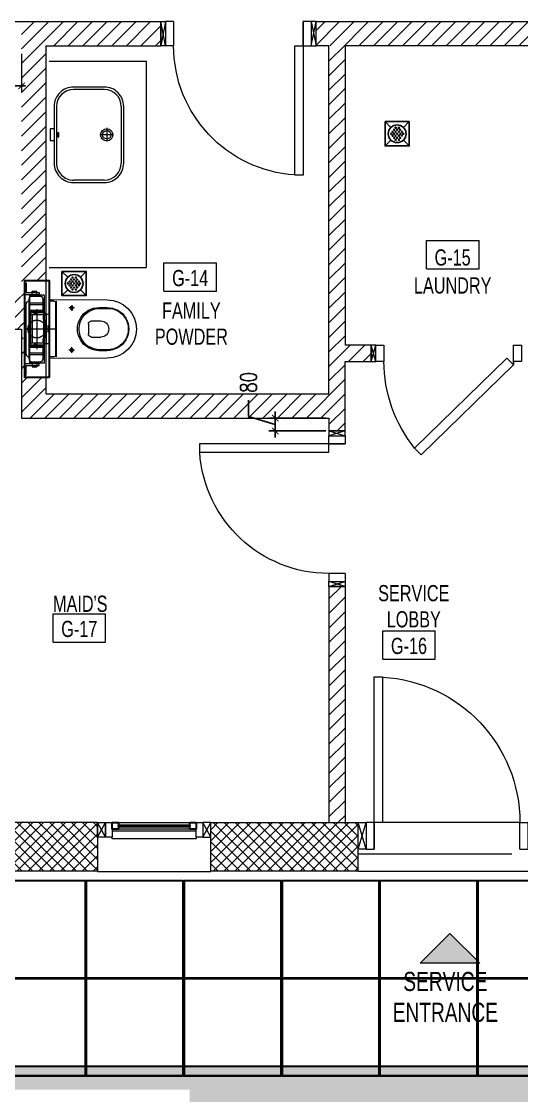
# Model space of a CAD drawing. Header units: millimetres. Extents: x -18512 to 101824, y -95768 to 52898.
# Drawn here: x 18388 to 21478, y -90383 to -83747 of the extents above; entities that cross this region are included whole.
import ezdxf

# ---------------------------------------------------------------- set-up
doc = ezdxf.new("R2010")
doc.units = ezdxf.units.MM
doc.header["$LTSCALE"] = 25
doc.header["$PDMODE"] = 3
for name, pattern in [('AM_DIN_G_W050', [13.75, 9.75, -1.5, 1, -1.5]), ('CENTER2', [28.575, 19.05, -3.175, 3.175, -3.175]), ('DASHED', [0.75, 0.5, -0.25])]:
    doc.linetypes.add(name, pattern=pattern)
doc.layers.get('0').update_dxf_attribs({"color": 254, "lineweight": 0})
doc.layers.get('Defpoints').update_dxf_attribs({"lineweight": 0})
for name, color, linetype, lineweight in [('3-block', 7, 'Continuous', 30), ('_FW_WALL_EXISTING', 150, 'Continuous', 25), ('A-ANNO-TEXT', 2, 'Continuous', 9), ('A-AREA-IDEN', 2, 'Continuous', 9), ('A-DETL', 7, 'Continuous', 5), ('A-DETL-GENF', 3, 'Continuous', 9), ('A-DOOR', 31, 'Continuous', 18), ('A-FLOR-OTLN', 6, 'Continuous', 18), ('A-GLAZ', 6, 'Continuous', 9), ('A-GLAZ-FRAM', 6, 'Continuous', 18), ('A-TILES', 43, 'Continuous', 30), ('Archi-frame', 253, 'Continuous', 9), ('Dim-in', 5, 'Continuous', 9), ('GEB-VERDECKT', 2, 'DASHED', 0), ('I-WALL', 2, 'Continuous', 9)]:
    doc.layers.add(name, color=color, linetype=linetype, lineweight=lineweight)
doc.layers.add('AR WALL HATCH', color=8, linetype='Continuous')
doc.layers.add('FLOOR DRAIN', color=90, linetype='Continuous')
doc.styles.add('Arial Narrow_3', font='fi_9001f.ttf', dxfattribs={"width": 0.75, "height": 117.993921})
doc.styles.add('Arial Narrow_4', font='fi_9001f.ttf', dxfattribs={"width": 0.75, "height": 147.492401})
doc.styles.add('ROMANS', font='ROMANS.shx', dxfattribs={"width": 0.75})
doc.dimstyles.new('1-50 INTERNAL', dxfattribs={"dimtxt": 100, "dimasz": 40, "dimexe": 40, "dimexo": 20, "dimgap": 50, "dimtad": 0, "dimdec": 0, "dimzin": 0, "dimdsep": 46, "dimtxsty": 'ROMANS', "dimblk": 'ARCHTICK', "dimcen": 0, "dimdle": 25, "dimclrd": 8, "dimclre": 8, "dimclrt": 3, "dimadec": 0, "dimazin": 0, "dimtfac": 1, "dimtdec": 0, "dimtmove": 1, "dimatfit": 3, "dimfxl": 1, "dimtolj": 1, "dimtzin": 0, "dimarcsym": 0})
pattern_1 = [(45, (15109.02, -8529), (-44.90128, 44.90128), [])]

# ---------------------------------------------------------------- blocks, each defined once
blk = doc.blocks.new('landscap')
at = {"layer": 'A-TILES', "ltscale": 25}
h = blk.add_hatch(dxfattribs=at)
h.set_pattern_fill('HTREECRS', color=9, scale=1500, angle=-90, style=0, pattern_type=2)
h.set_pattern_definition([(23.19859, (42038.36, 131100.86), (2999.99999, 1500.00002), [114.237, -11309.423]), (66.80141, (41993.36, 130995.86), (3000.00007, 7499.99998), [114.237, -11309.423]), (338.19859, (41918.36, 131025.86), (4500, -1499.99996), [80.7775, -7996.97]), (38.65981, (41843.36, 130965.86), (1500.00001, 1500), [96.047, -9508.6395]), (300.96376, (41798.36, 131040.86), (3000.00004, -4499.99997), [87.464, -8658.964]), (360, (41693.4, 131040.9), (9e-14, 1500), [105, -1395]), (261.8699, (41708.36, 131145.86), (2e-05, -1500), [106.066, -10500.536]), (320.19443, (41618.36, 131220.86), (7500.00001, -5999.99999), [117.154, -11598.221]), (218.65981, (41693.36, 131280.86), (-1500.00001, -1500), [96.047, -9508.6395]), (300.96376, (41648.36, 131355.86), (3000.00004, -4499.99997), [87.464, -8658.964]), (189.46232, (41738.36, 131370.86), (-7500, -1499.99998), [91.241, -9032.902]), (270, (41738.4, 131460.9), (1500, -1e-15), [90, -1410]), (153.43495, (41828.36, 131415.86), (-1500, -1e-05), [100.623, -3253.479]), (251.56505, (41858.36, 131505.86), (1e-07, -1500), [94.868, -4648.548]), (128.65981, (41918.36, 131430.86), (-1500, 1500.00001), [96.047, -9508.6395]), (225, (41978.4, 131490.9), (-4e-13, -1500), [84.853, -2036.468]), (108.43495, (42008.36, 131400.86), (-1500, 3000), [94.868, -4648.548]), (170.53768, (42098.36, 131385.86), (-1500, -1e-05), [91.241, -9032.902]), (77.47119, (42068.36, 131250.86), (1500.00004, 7500), [138.293, -13691.0235]), (125.53768, (42143.36, 131145.86), (-4500.00003, 5999.99999), [129.035, -12774.453]), (23.19859, (42773.36, 130440.86), (2999.99999, 1500.00002), [114.237, -11309.423]), (66.80141, (42728.36, 130335.86), (3000.00007, 7499.99998), [114.237, -11309.423]), (338.19859, (42653.36, 130365.86), (4500, -1499.99996), [80.7775, -7996.97]), (38.65981, (42578.36, 130305.86), (1500.00001, 1500), [96.047, -9508.6395]), (300.96376, (42533.36, 130380.86), (3000.00004, -4499.99997), [87.464, -8658.964]), (360, (42428.4, 130380.9), (9e-14, 1500), [105, -1395]), (261.8699, (42443.36, 130485.86), (2e-05, -1500), [106.066, -10500.536]), (320.19443, (42353.36, 130560.86), (7500.00001, -5999.99999), [117.154, -11598.221]), (218.65981, (42428.36, 130620.86), (-1500.00001, -1500), [96.047, -9508.6395]), (300.96376, (42383.36, 130695.86), (3000.00004, -4499.99997), [87.464, -8658.964]), (189.46232, (42473.36, 130710.86), (-7500, -1499.99998), [91.241, -9032.902]), (270, (42473.4, 130800.9), (1500, -1e-15), [90, -1410]), (153.43495, (42563.36, 130755.86), (-1500, -1e-05), [100.623, -3253.479]), (251.56505, (42593.36, 130845.86), (1e-07, -1500), [94.868, -4648.548]), (128.65981, (42653.36, 130770.86), (-1500, 1500.00001), [96.047, -9508.6395]), (225, (42713.4, 130830.9), (-4e-13, -1500), [84.853, -2036.468]), (108.43495, (42743.36, 130740.86), (-1500, 3000), [94.868, -4648.548]), (170.53768, (42833.36, 130725.86), (-1500, -1e-05), [91.241, -9032.902]), (77.47119, (42803.36, 130590.86), (1500.00004, 7500), [138.293, -13691.0235]), (125.53768, (42878.36, 130485.86), (-4500.00003, 5999.99999), [129.035, -12774.453]), (23.19859, (42668.36, 131228.36), (2999.99999, 1500.00002), [57.118, -11366.541]), (66.80141, (42645.86, 131175.86), (3000.00007, 7499.99998), [57.118, -11366.541]), (338.19859, (42608.36, 131190.86), (4500, -1499.99996), [40.389, -8037.3585]), (38.65981, (42570.86, 131160.86), (1500.00001, 1500), [48.023, -9556.663]), (300.96376, (42548.36, 131198.36), (3000.00004, -4499.99997), [43.732, -8702.696]), (360, (42495.9, 131198.4), (9e-14, 1500), [52.5, -1447.5]), (261.8699, (42503.36, 131250.86), (2e-05, -1500), [53.033, -10553.569]), (320.19443, (42458.36, 131288.36), (7500.00001, -5999.99999), [58.577, -11656.798]), (218.65981, (42495.86, 131318.36), (-1500.00001, -1500), [48.023, -9556.663]), (300.96376, (42473.36, 131355.86), (3000.00004, -4499.99997), [43.732, -8702.696]), (189.46232, (42518.36, 131363.36), (-7500, -1499.99998), [45.621, -9078.523]), (270, (42518.4, 131408.4), (1500, -1e-15), [45, -1455]), (153.43495, (42563.36, 131385.86), (-1500, -1e-05), [50.312, -3303.79]), (251.56505, (42578.36, 131430.86), (1e-07, -1500), [47.434, -4695.982]), (128.65981, (42608.36, 131393.36), (-1500, 1500.00001), [48.023, -9556.663]), (225, (42638.4, 131423.4), (-4e-13, -1500), [42.426, -2078.894]), (108.43495, (42653.36, 131378.36), (-1500, 3000), [47.434, -4695.982]), (170.53768, (42698.36, 131370.86), (-1500, -1e-05), [45.621, -9078.523]), (77.47119, (42683.36, 131303.36), (1500.00004, 7500), [69.147, -13760.17]), (125.53768, (42720.86, 131250.86), (-4500.00003, 5999.99999), [64.517, -12838.9705]), (23.19859, (42278.36, 130508.36), (2999.99999, 1500.00002), [57.118, -11366.541]), (66.80141, (42255.86, 130455.86), (3000.00007, 7499.99998), [57.118, -11366.541]), (338.19859, (42218.36, 130470.86), (4500, -1499.99996), [40.389, -8037.3585]), (38.65981, (42180.86, 130440.86), (1500.00001, 1500), [48.023, -9556.663]), (300.96376, (42158.36, 130478.36), (3000.00004, -4499.99997), [43.732, -8702.696]), (360, (42105.9, 130478.4), (9e-14, 1500), [52.5, -1447.5]), (261.8699, (42113.36, 130530.86), (2e-05, -1500), [53.033, -10553.569]), (320.19443, (42068.36, 130568.36), (7500.00001, -5999.99999), [58.577, -11656.798]), (218.65981, (42105.86, 130598.36), (-1500.00001, -1500), [48.023, -9556.663]), (300.96376, (42083.36, 130635.86), (3000.00004, -4499.99997), [43.732, -8702.696]), (189.46232, (42128.36, 130643.36), (-7500, -1499.99998), [45.621, -9078.523]), (270, (42128.4, 130688.4), (1500, -1e-15), [45, -1455]), (153.43495, (42173.36, 130665.86), (-1500, -1e-05), [50.312, -3303.79]), (251.56505, (42188.36, 130710.86), (1e-07, -1500), [47.434, -4695.982]), (128.65981, (42218.36, 130673.36), (-1500, 1500.00001), [48.023, -9556.663]), (225, (42248.4, 130703.4), (-4e-13, -1500), [42.426, -2078.894]), (108.43495, (42263.36, 130658.36), (-1500, 3000), [47.434, -4695.982]), (170.53768, (42308.36, 130650.86), (-1500, -1e-05), [45.621, -9078.523]), (77.47119, (42293.36, 130583.36), (1500.00004, 7500), [69.147, -13760.17]), (125.53768, (42330.86, 130530.86), (-4500.00003, 5999.99999), [64.517, -12838.9705]), (270, (42203.4, 130575.9), (1500, -1e-15), [0, -1500]), (360, (42195.9, 130568.4), (9e-14, 1500), [15, -1485]), (270, (42195.9, 130583.4), (1500, -1e-15), [15, -1485]), (180, (42210.9, 130583.4), (-3e-13, -1500), [15, -1485]), (90, (42210.9, 130568.4), (-1500, 2e-13), [15, -1485]), (279.46232, (42195.86, 130658.36), (1499.99998, -7500), [45.621, -9078.523]), (213.69007, (42270.86, 130613.36), (-1500, -1500), [54.083, -5354.244]), (254.0546, (42233.36, 130665.86), (-1500.00002, -6000), [54.601, -10865.564]), (303.69007, (42150.86, 130650.86), (1500, -1500), [54.083, -5354.244]), (329.03624, (42120.86, 130613.36), (3000, -1500.00002), [43.732, -8702.696]), (360, (42105.9, 130568.4), (9e-14, 1500), [52.5, -1447.5]), (49.398705, (42135.86, 130508.36), (7500.00005, 8999.99995), [69.147, -13760.17]), (81.8699, (42195.86, 130493.36), (-2e-05, 1500), [53.033, -10553.569]), (300.96376, (42218.36, 130545.86), (3000.00004, -4499.99997), [43.732, -8702.696]), (341.56505, (42225.86, 130568.36), (1500, 1e-07), [71.151, -4672.265]), (341.56505, (42615.86, 131288.36), (1500, 1e-07), [71.151, -4672.265]), (300.96376, (42608.36, 131265.86), (3000.00004, -4499.99997), [43.732, -8702.696]), (81.8699, (42585.86, 131213.36), (-2e-05, 1500), [53.033, -10553.569]), (49.398705, (42525.86, 131228.36), (7500.00005, 8999.99995), [69.147, -13760.17]), (360, (42495.9, 131288.4), (9e-14, 1500), [52.5, -1447.5]), (329.03624, (42510.86, 131333.36), (3000, -1500.00002), [43.732, -8702.696]), (303.69007, (42540.86, 131370.86), (1500, -1500), [54.083, -5354.244]), (254.0546, (42623.36, 131385.86), (-1500.00002, -6000), [54.601, -10865.564]), (213.69007, (42660.86, 131333.36), (-1500, -1500), [54.083, -5354.244]), (279.46232, (42585.86, 131378.36), (1499.99998, -7500), [45.621, -9078.523]), (90, (42600.9, 131288.4), (-1500, 2e-13), [15, -1485]), (180, (42600.9, 131303.4), (-3e-13, -1500), [15, -1485]), (270, (42585.9, 131303.4), (1500, -1e-15), [15, -1485]), (360, (42585.9, 131288.4), (9e-14, 1500), [15, -1485]), (270, (42593.4, 131295.9), (1500, -1e-15), [0, -1500]), (341.56505, (42668.36, 130560.86), (1500, 1e-07), [142.3025, -4601.114]), (300.96376, (42653.36, 130515.86), (3000.00004, -4499.99997), [87.464, -8658.964]), (81.8699, (42608.36, 130410.86), (-2e-05, 1500), [106.066, -10500.536]), (49.398705, (42488.36, 130440.86), (7500.00005, 8999.99995), [138.293, -13691.0235]), (360, (42428.4, 130560.9), (9e-14, 1500), [105, -1395]), (329.03624, (42458.36, 130650.86), (3000, -1500.00002), [87.464, -8658.964]), (303.69007, (42518.36, 130725.86), (1500, -1500), [108.167, -5300.16]), (254.0546, (42683.36, 130755.86), (-1500.00002, -6000), [109.202, -10810.963]), (213.69007, (42758.36, 130650.86), (-1500, -1500), [108.167, -5300.16]), (279.46232, (42608.36, 130740.86), (1499.99998, -7500), [91.241, -9032.902]), (90, (42638.4, 130560.9), (-1500, 2e-13), [30, -1470]), (180, (42638.4, 130590.9), (-3e-13, -1500), [30, -1470]), (270, (42608.4, 130590.9), (1500, -1e-15), [30, -1470]), (360, (42608.4, 130560.9), (9e-14, 1500), [30, -1470]), (270, (42623.4, 130575.9), (1500, -1e-15), [0, -1500]), (270, (41888.4, 131235.9), (1500, -1e-15), [0, -1500]), (360, (41873.4, 131220.9), (9e-14, 1500), [30, -1470]), (270, (41873.4, 131250.9), (1500, -1e-15), [30, -1470]), (180, (41903.4, 131250.9), (-3e-13, -1500), [30, -1470]), (90, (41903.4, 131220.9), (-1500, 2e-13), [30, -1470]), (279.46232, (41873.36, 131400.86), (1499.99998, -7500), [91.241, -9032.902]), (213.69007, (42023.36, 131310.86), (-1500, -1500), [108.167, -5300.16]), (254.0546, (41948.36, 131415.86), (-1500.00002, -6000), [109.202, -10810.963]), (303.69007, (41783.36, 131385.86), (1500, -1500), [108.167, -5300.16]), (329.03624, (41723.36, 131310.86), (3000, -1500.00002), [87.464, -8658.964]), (360, (41693.4, 131220.9), (9e-14, 1500), [105, -1395]), (49.398705, (41753.36, 131100.86), (7500.00005, 8999.99995), [138.293, -13691.0235]), (81.8699, (41873.36, 131070.86), (-2e-05, 1500), [106.066, -10500.536]), (300.96376, (41918.36, 131175.86), (3000.00004, -4499.99997), [87.464, -8658.964]), (341.56505, (41933.36, 131220.86), (1500, 1e-07), [142.3025, -4601.114])])
h.paths.add_polyline_path([(-18493.3, -92521.2), (-19493.3, -92521.2), (-19493.3, -91521.2), (-18493.3, -91521.2)], flags=16)
h.paths.add_polyline_path([(-18493.3, -79141.2), (-19493.3, -79141.2), (-19493.3, -77841.2), (-18493.3, -77841.2)], flags=16)
edge = h.paths.add_edge_path(flags=16)
edge.add_arc((-17620.5, -76851.7), 1151.8, 175.99217, 184.00783)
edge.add_line((-18769.5, -76932.2), (-18769.5, -76771.2))
h.paths.add_polyline_path([(-19578.7, -75821.2), (-19578.7, -93461.2), (-17399.1, -93461.2), (-17399, -71265.9), (-18368.8, -71265.9), (-18368.6, -75821.2)])
edge = h.paths.add_edge_path(flags=16)
edge.add_arc((-20036.7, -76851.7), 1269.8, -3.63491, 3.63491)
edge.add_line((-18769.5, -76771.2), (-18769.5, -76932.2))
blk.add_hatch(color=9, dxfattribs=at).paths.add_polyline_path([(-19638.7, -93521.2), (-17399.1, -93521.2), (-17399.1, -93461.2), (-19578.7, -93461.2), (-19578.7, -75821.2), (-18368.7, -75821.2), (-18368.7, -75761.2), (-19638.7, -75761.2)])
at = {"layer": 'A-TILES', "color": 9, "ltscale": 25}
for points in [[(-19638.7, -93521.2), (-17399.1, -93521.2), (-17399.1, -93461.2), (-19578.7, -93461.2), (-19578.7, -75821.2), (-18368.7, -75821.2), (-18368.7, -75761.2), (-19638.7, -75761.2)], [(-20183.7, -77896.2), (-20183.7, -78496.2), (-20783.7, -78496.2), (-20783.7, -77896.2)], [(-19578.7, -77896.2), (-19578.7, -78496.2), (-20178.7, -78496.2), (-20178.7, -77896.2)], [(-20183.7, -78501.2), (-20183.7, -79101.2), (-20783.7, -79101.2), (-20783.7, -78501.2)], [(-19578.7, -78501.2), (-19578.7, -79101.2), (-20178.7, -79101.2), (-20178.7, -78501.2)], [(-20183.7, -79106.2), (-20183.7, -79706.2), (-20783.7, -79706.2), (-20783.7, -79106.2)], [(-19578.7, -79106.2), (-19578.7, -79706.2), (-20178.7, -79706.2), (-20178.7, -79106.2)], [(-20183.7, -79711.2), (-20183.7, -80311.2), (-20783.7, -80311.2), (-20783.7, -79711.2)], [(-19578.7, -79711.2), (-19578.7, -80311.2), (-20178.7, -80311.2), (-20178.7, -79711.2)], [(-20183.7, -80316.2), (-20183.7, -80916.2), (-20783.7, -80916.2), (-20783.7, -80316.2)], [(-19578.7, -80316.2), (-19578.7, -80916.2), (-20178.7, -80916.2), (-20178.7, -80316.2)], [(-20183.7, -80921.2), (-20183.7, -81521.2), (-20783.7, -81521.2), (-20783.7, -80921.2)], [(-19578.7, -80921.2), (-19578.7, -81521.2), (-20178.7, -81521.2), (-20178.7, -80921.2)]]:
    blk.add_lwpolyline(points, close=True, dxfattribs=at)
blk = doc.blocks.new('_ArchTick')
at = {"color": 0, "linetype": 'ByBlock', "const_width": 0.15}
blk.add_lwpolyline([(-0.5, -0.5), (0.5, 0.5)], dxfattribs=at)
blk = doc.blocks.new('*D347')
at = {"layer": 'Defpoints', "color": 0, "ltscale": 25, "transparency": 16777216}
for p in [(15988.1, -83897.4), (18388.1, -83927), (15988.1, -84145.4)]:
    blk.add_point(p, dxfattribs=at)
at = {"layer": 'Dim-in', "color": 8, "ltscale": 25, "transparency": 16777216}
for p, q in [((15988.1, -83917.4), (15988.1, -84185.4)), ((18388.1, -83947), (18388.1, -84185.4))]:
    blk.add_line(p, q, dxfattribs=at)
at = {"layer": 'Dim-in', "color": 8, "lineweight": -2, "ltscale": 25, "transparency": 16777216}
for p, q in [((15963.1, -84145.4), (17006, -84145.4)), ((18413.1, -84145.4), (17370.2, -84145.4))]:
    blk.add_line(p, q, dxfattribs=at)
at = {"layer": 'Dim-in', "color": 8, "lineweight": -2, "ltscale": 25, "transparency": 16777216, "xscale": 40, "yscale": 40, "zscale": 40, "rotation": 180}
blk.add_blockref('_ArchTick', (15988.1, -84145.4), dxfattribs=at)
at = {"layer": 'Dim-in', "color": 8, "lineweight": -2, "ltscale": 25, "transparency": 16777216, "xscale": 40, "yscale": 40, "zscale": 40}
blk.add_blockref('_ArchTick', (18388.1, -84145.4), dxfattribs=at)
at = {"layer": 'Dim-in', "color": 3, "ltscale": 25, "transparency": 16777216, "insert": (17188.1, -84145.4), "char_height": 100, "attachment_point": 5, "style": 'ROMANS'}
blk.add_mtext('\\A1;2400', dxfattribs=at)
blk = doc.blocks.new('E  Naga_Single-Panel2 - NAGA- Service Entrance _WD02_-8655304-GROUND FLOOR PLAN')
at = {"layer": 'A-DOOR', "lineweight": 18}
for p, q in [((450, 1065.2), (399, 1065.2)), ((399, 1065.2), (399, 165)), ((450, 165), (450, 1065.2)), ((-500, 165), (-500, 0)), ((-450, 165), (-500, 165)), ((-450, 0), (-450, 165)), ((399, 165), (450, 165)), ((450, 0), (450, 165)), ((450, 165), (500, 165)), ((450, 165), (450, 0)), ((-450, 0), (-500, 0)), ((500, 0), (450, 0))]:
    blk.add_line(p, q, dxfattribs=at)
at = {"layer": 'A-DOOR'}
blk.add_arc((450, 165), 900, 93.2485, 180, dxfattribs=at)
blk = doc.blocks.new('E  Naga-Maid_s Door - NAGA- Maid_s Door _WD07_-8929595-GROUND FLOOR PLAN')
at = {"layer": 'A-DOOR', "lineweight": 18}
for p, q in [((-400, 50), (-450, 50)), ((-400, 50), (-400, -50)), ((450, 50), (400, 50)), ((400, 50), (400, -50)), ((400, -50), (400, 50)), ((-400, -50), (-450, -50)), ((349, -850), (349, -50)), ((349, -50), (400, -50)), ((400, -50), (400, -850)), ((400, -50), (450, -50)), ((400, -850), (349, -850))]:
    blk.add_line(p, q, dxfattribs=at)
at = {"layer": 'A-DOOR'}
blk.add_arc((400, -50), 800, 180, 266.34492, dxfattribs=at)
blk = doc.blocks.new('Aluminum_Exterior_Window_-_1_wide_x_2_high_3888 - NAGA- GW01-9144454-GROUND FLOOR PLAN')
at = {"layer": 'A-GLAZ', "lineweight": 30}
for p, q in [((-1291.6, 72.8), (-1331.6, 72.8)), ((-1331.6, 72.8), (-1331.6, 32.8)), ((-1291.6, 32.8), (-1291.6, 72.8)), ((-851.6, 72.8), (-851.6, 32.8)), ((-811.6, 72.8), (-851.6, 72.8)), ((-811.6, 32.8), (-811.6, 72.8)), ((-1331.6, 32.8), (-1291.6, 32.8)), ((-851.6, 57), (-1291.6, 57)), ((-1291.6, 57), (-1291.6, 47)), ((-1291.6, 47), (-851.6, 47)), ((-851.6, 47), (-851.6, 57)), ((-851.6, 32.8), (-811.6, 32.8))]:
    blk.add_line(p, q, dxfattribs=at)
at = {"layer": 'A-GLAZ'}
for p, q in [((-851.6, 72.8), (-1291.6, 72.8)), ((-811.6, 22), (-1331.6, 22)), ((-1291.6, 32.8), (-851.6, 32.8)), ((-1331.6, -18), (-1331.6, -27.2)), ((-1331.6, -27.2), (-811.6, -27.2)), ((-811.6, -27.2), (-811.6, -18))]:
    blk.add_line(p, q, dxfattribs=at)
at = {"layer": 'A-GLAZ-FRAM'}
for p, q in [((-1331.6, 72.8), (-1371.6, 72.8)), ((-1371.6, 72.8), (-1371.6, -18)), ((-1331.6, -18), (-1331.6, 72.8)), ((-771.6, 72.8), (-811.6, 72.8)), ((-811.6, 72.8), (-811.6, -18)), ((-771.6, -18), (-771.6, 72.8)), ((-1371.6, -18), (-1331.6, -18)), ((-811.6, -18), (-771.6, -18))]:
    blk.add_line(p, q, dxfattribs=at)
blk = doc.blocks.new('E  Naga_Single-Panel3 - NAGA-Formal Powder Room Door _WD04_-8920716-GROUND FLOOR PLAN')
at = {"layer": 'A-DOOR', "lineweight": 18}
for p, q in [((400, 875), (349, 875)), ((349, 875), (349, 75)), ((400, 75), (400, 875)), ((-400, 75), (-450, 75)), ((-400, -75), (-400, 75)), ((349, 75), (400, 75)), ((400, -75), (400, 75)), ((400, 75), (450, 75)), ((400, 75), (400, -75)), ((-400, -75), (-450, -75)), ((450, -75), (400, -75))]:
    blk.add_line(p, q, dxfattribs=at)
at = {"layer": 'A-DOOR'}
blk.add_arc((400, 75), 800, 93.65508, 180, dxfattribs=at)
blk = doc.blocks.new('E  Naga_Single-Panel-Fixed Part - NAGA- Laundry _WD11_-9061679-GROUND FLOOR PLAN')
at = {"layer": 'A-DOOR', "lineweight": 18}
for p, q in [((-170.5, 626.8), (-210.6, 585.6)), ((400, 71.9), (-170.5, 626.8)), ((-210.6, 585.6), (359.9, 30.7)), ((359.9, 30.7), (400, 71.9)), ((400, 50), (400, 71.9)), ((400, 71.9), (400, 50))]:
    blk.add_line(p, q, dxfattribs=at)
at = {"layer": 'A-DOOR'}
for p, q in [((-400, 50), (-450, 50)), ((-450, 50), (-450, -50)), ((-400, -50), (-400, 50)), ((450, 50), (400, 50)), ((400, 50), (400, -50)), ((450, -50), (450, 50)), ((-450, -50), (-400, -50)), ((400, -50), (450, -50))]:
    blk.add_line(p, q, dxfattribs=at)
blk.add_arc((451.9, 50), 851.9, 141.04906, 180, dxfattribs=at)
blk = doc.blocks.new('M_NAGA Room Tag - Room Tag-1756429-GROUND FLOOR PLAN')
at = {"layer": 'A-AREA-IDEN'}
for p, q in [((-3.25, 1.75), (-3.25, -1.75)), ((-3.25, 1.75), (3.25, 1.75)), ((3.25, 1.75), (3.25, -1.75)), ((-3.25, -1.75), (3.25, -1.75))]:
    blk.add_line(p, q, dxfattribs=at)
blk = doc.blocks.new('*D345')
at = {"layer": 'Defpoints', "color": 0, "ltscale": 25, "transparency": 16777216}
for p in [(19956.2, -86197.4), (20288.1, -86197.4), (20288.1, -86277.4)]:
    blk.add_point(p, dxfattribs=at)
at = {"layer": 'Dim-in', "color": 8, "lineweight": -2, "ltscale": 25, "transparency": 16777216}
for p, q in [((19791.2, -86187.9), (19791.2, -86087.9)), ((19956.2, -86237.4), (19791.2, -86187.9)), ((19956.2, -86197.4), (19956.2, -86157.4)), ((19956.2, -86277.4), (19956.2, -86197.4)), ((19956.2, -86277.4), (19956.2, -86197.4)), ((19956.2, -86277.4), (19956.2, -86317.4))]:
    blk.add_line(p, q, dxfattribs=at)
at = {"layer": 'Dim-in', "color": 8, "linetype": 'Continuous', "lineweight": -2, "ltscale": 25, "transparency": 16777216}
for p, q in [((20268.1, -86197.4), (19916.2, -86197.4)), ((20268.1, -86277.4), (19916.2, -86277.4))]:
    blk.add_line(p, q, dxfattribs=at)
at = {"layer": 'Dim-in', "color": 8, "lineweight": -2, "ltscale": 25, "transparency": 16777216, "xscale": 40, "yscale": 40, "zscale": 40}
for p, rotation in [((19956.2, -86197.4), 270), ((19956.2, -86277.4), 90)]:
    blk.add_blockref('_ArchTick', p, dxfattribs=dict(at, rotation=rotation))
at = {"layer": 'Dim-in', "color": 3, "ltscale": 25, "transparency": 16777216, "insert": (19791.2, -85977.1), "char_height": 100, "attachment_point": 5, "rotation": 90, "style": 'ROMANS'}
blk.add_mtext('\\A1;80', dxfattribs=at)
blk = doc.blocks.new('floor drain')
at = {"layer": 'FLOOR DRAIN', "linetype": 'Continuous'}
for p, q in [((-75, 75), (-38.9, 38.9)), ((75, 75), (38.9, 38.9)), ((-38.9, -38.9), (-75, -75)), ((38.9, -38.9), (75, -75))]:
    blk.add_line(p, q, dxfattribs=at)
blk.add_lwpolyline([(-75, -75), (75, -75), (75, 75), (-75, 75)], close=True, dxfattribs=at)
blk.add_circle((0, 0), 55, dxfattribs=at)
at = {"layer": 'FLOOR DRAIN', "color": 9, "linetype": 'Continuous'}
for centre in [(-37.6, 0), (-28.1, 11.9), (-19.5, 0), (-18.6, 24.8), (-9.4, 37.5), (0, 25.1), (0, 0), (10.6, 12.1), (11, 37.5), (18.3, 24.5), (38.2, 0), (-28.1, -11.9), (-18.6, -24.8), (-9.8, -12.2), (-9.4, -37.5), (0, -25.1), (11, -37.5), (18.3, -24.5), (29.1, -11.6)]:
    blk.add_circle(centre, 3.17, dxfattribs=at)
for centre, start, end in [((-9.8, 12.2), 0, 180), ((-9.8, 12.2), 180, 0), ((19.9, 0), 0, 180), ((19.9, 0), 180, 0), ((29.1, 11.6), 0, 180), ((29.1, 11.6), 180, 0), ((10.6, -12.1), 0, 180), ((10.6, -12.1), 180, 0)]:
    blk.add_arc(centre, 3.17, start, end, dxfattribs=at)
blk = doc.blocks.new('concealed cistern')
at = {"layer": '3-block'}
blk.add_lwpolyline([(0.3, 0.15), (0.3, 0), (-0.3, 0), (-0.3, 0.15)], close=True, dxfattribs=at)
at = {"layer": 'GEB-VERDECKT', "color": 25}
for p, q in [((-0.0925, 0.15), (-0.0925, 0.1559)), ((-0.092, 0.1559), (-0.0925, 0.1559)), ((-0.0886, 0.15), (-0.092, 0.1559)), ((-0.0905, 0.15), (-0.0905, 0.1225)), ((0.0905, 0.1353), (-0.0905, 0.1353)), ((0.0891, 0.15), (-0.0886, 0.15)), ((-0.0197, 0.148), (-0.0197, 0.142)), ((0.0203, 0.148), (-0.0197, 0.148)), ((0.0203, 0.145), (-0.0197, 0.145)), ((-0.0037, 0.145), (-0.0037, 0.142)), ((0, 0.194), (0, 0)), ((0.0043, 0.145), (0.0043, 0.142)), ((0.0203, 0.148), (0.0203, 0.142)), ((0.092, 0.155), (0.0891, 0.15)), ((0.0905, 0.1225), (0.0905, 0.15)), ((0.093, 0.155), (0.092, 0.155)), ((0.093, 0.15), (0.093, 0.155)), ((-0.214, 0.074), (-0.233, 0.074)), ((-0.233, 0.046), (-0.233, 0.074)), ((-0.225, 0.09), (-0.21, 0.09)), ((-0.225, 0.044), (-0.225, 0.09)), ((-0.214, 0), (-0.214, 0.09)), ((-0.21, 0.12), (-0.21, 0.03)), ((-0.21, 0.12), (0.21, 0.12)), ((-0.202, 0.0416), (-0.202, 0.0966)), ((-0.187, 0.1116), (-0.1065, 0.1116)), ((-0.16, 0.1116), (-0.16, 0.0267)), ((-0.15, 0.1116), (-0.15, 0.0267)), ((-0.1223, 0.0746), (0.1255, 0.0746)), ((-0.115, 0.1116), (-0.115, 0.0267)), ((0.1065, 0.1175), (-0.1065, 0.1175)), ((-0.1065, 0.1175), (-0.1065, 0.041)), ((-0.1045, 0.1195), (-0.103, 0.1195)), ((-0.103, 0.1205), (-0.103, 0.1195)), ((-0.101, 0.1225), (-0.084, 0.1225)), ((-0.1, 0.1175), (-0.1, 0.0267)), ((0.0905, 0.1225), (-0.0905, 0.1225)), ((-0.087, 0.1175), (-0.087, 0.03)), ((-0.082, 0.1205), (-0.082, 0.116)), ((-0.08, 0.114), (-0.06, 0.114)), ((-0.0775, 0.1225), (-0.0775, 0.116)), ((-0.0625, 0.1225), (-0.0625, 0.116)), ((-0.058, 0.1205), (-0.058, 0.116)), ((-0.056, 0.1225), (0.056, 0.1225)), ((0.058, 0.1205), (0.058, 0.116)), ((0.08, 0.114), (0.06, 0.114)), ((0.0625, 0.1225), (0.0625, 0.116)), ((0.0775, 0.1225), (0.0775, 0.116)), ((0.082, 0.1205), (0.082, 0.116)), ((0.101, 0.1225), (0.084, 0.1225)), ((0.087, 0.1175), (0.087, 0.03)), ((0.1, 0.1175), (0.1, 0.03)), ((0.103, 0.1205), (0.103, 0.1195)), ((0.1045, 0.1195), (0.103, 0.1195)), ((0.1065, 0.1175), (0.1065, 0.0267)), ((0.1065, 0.1116), (0.187, 0.1116)), ((0.115, 0.1116), (0.115, 0.0267)), ((0.15, 0.1116), (0.15, 0.0267)), ((0.16, 0.1116), (0.16, 0.0267)), ((0.202, 0.0416), (0.202, 0.0966)), ((0.21, 0.12), (0.21, 0.03)), ((0.225, 0.09), (0.21, 0.09)), ((0.214, 0), (0.214, 0.09)), ((0.214, 0.074), (0.233, 0.074)), ((0.225, 0.044), (0.225, 0.09)), ((0.233, 0.046), (0.233, 0.074)), ((-0.286, 0), (-0.286, 0.009)), ((-0.286, 0.009), (-0.225, 0.009)), ((-0.214, 0.046), (-0.233, 0.046)), ((-0.225, 0.009), (-0.225, 0.046)), ((-0.214, 0.04), (-0.21, 0.04)), ((-0.21, 0.03), (-0.1964, 0.03)), ((-0.1964, 0.03), (0.1964, 0.03)), ((0.187, 0.0267), (-0.187, 0.0267)), ((-0.17, 0.0267), (-0.17, 0.023)), ((0.155, 0.008), (-0.155, 0.008)), ((-0.1015, 0.036), (0.1015, 0.036)), ((-0.1, 0.036), (-0.1, 0.0267)), ((0.087, 0.0475), (-0.087, 0.0475)), ((0.1, 0.036), (0.1, 0.0267)), ((0.17, 0.0267), (0.17, 0.023)), ((0.1964, 0.03), (0.21, 0.03)), ((0.214, 0.04), (0.21, 0.04)), ((0.214, 0.046), (0.233, 0.046)), ((0.225, 0.009), (0.225, 0.046)), ((0.286, 0.009), (0.225, 0.009)), ((0.286, 0), (0.286, 0.009)), ((-0.286, 0), (-0.214, 0)), ((0.286, 0), (0.214, 0))]:
    blk.add_line(p, q, dxfattribs=at)
for centre, radius in [((0, 0.0746), 0.055), ((-0.0945, 0.063), 0.0025), ((0.0945, 0.063), 0.0025)]:
    blk.add_circle(centre, radius, dxfattribs=at)
for centre, radius, start, end in [((-0.187, 0.0966), 0.015, 90, 180), ((-0.1045, 0.1175), 0.002, 90, 180), ((-0.101, 0.1205), 0.002, 90, 180), ((-0.084, 0.1205), 0.002, 0, 90), ((-0.08, 0.116), 0.002, 180, 270), ((-0.0795, 0.116), 0.002, 270, 0), ((-0.0605, 0.116), 0.002, 180, 270), ((-0.06, 0.116), 0.002, 270, 0), ((-0.056, 0.1205), 0.002, 90, 180), ((0.056, 0.1205), 0.002, 0, 90), ((0.06, 0.116), 0.002, 180, 270), ((0.0605, 0.116), 0.002, 270, 0), ((0.0795, 0.116), 0.002, 180, 270), ((0.08, 0.116), 0.002, 270, 0), ((0.084, 0.1205), 0.002, 90, 180), ((0.101, 0.1205), 0.002, 0, 90), ((0.1045, 0.1175), 0.002, 0, 90), ((0.187, 0.0966), 0.015, 0, 90), ((-0.187, 0.0416), 0.015, 180, 270), ((-0.155, 0.023), 0.015, 180, 270), ((-0.1015, 0.041), 0.005, 180, 270), ((0.1015, 0.041), 0.005, 270, 0), ((0.155, 0.023), 0.015, 270, 0), ((0.187, 0.0416), 0.015, 270, 0)]:
    blk.add_arc(centre, radius, start, end, dxfattribs=at)
blk = doc.blocks.new('033856')
for p, q in [((1967.7, -17005.2), (2317.7, -17005.2)), ((1862.7, -17110.2), (1862.7, -17300.2)), ((2422.7, -17110.2), (2422.7, -17300.2)), ((1967.7, -17405.2), (2317.7, -17405.2)), ((2101, -17420.2), (2184.4, -17420.2))]:
    blk.add_line(p, q)
at = {"color": 8, "linetype": 'AM_DIN_G_W050', "ltscale": 2}
for p, q in [((2142.7, -17052.7), (2142.7, -17137.7)), ((2100.2, -17095.2), (2185.2, -17095.2))]:
    blk.add_line(p, q, dxfattribs=at)
blk.add_lwpolyline([(2437.7, -17300.2), (2437.7, -17110.2, 0.414214), (2317.7, -16990.2), (1967.7, -16990.2, 0.414214), (1847.7, -17110.2), (1847.7, -17300.2, 0.414214), (1967.7, -17420.2), (2101, -17420.2, -0.36397), (2105.9, -17424.4), (2106.4, -17427.2), (2106.4, -17440.2, 0.414214), (2111.4, -17445.2), (2174, -17445.2, 0.414214), (2179, -17440.2), (2179, -17427.2), (2179.5, -17424.4, -0.36397), (2184.4, -17420.2), (2317.7, -17420.2, 0.414214)], format="xyb", close=True)
for radius in [37.5, 26]:
    blk.add_circle((2142.7, -17095.2), radius)
for centre, start, end in [((1967.7, -17110.2), 90, 180), ((2317.7, -17110.2), 0, 90), ((1967.7, -17300.2), 180, 270), ((2317.7, -17300.2), 270, 0)]:
    blk.add_arc(centre, 105, start, end)
blk.add_ellipse((2142.7, -17396.4), major_axis=(-15.8, 0), ratio=0.216894)
blk = doc.blocks.new('A$C1553114F')
at = {"color": 4, "linetype": 'CENTER2', "ltscale": 30}
for p, q in [((-140, 147), (-140, 113)), ((-157, 130), (-123, 130)), ((-157, -130), (-123, -130)), ((-140, -147), (-140, -113))]:
    blk.add_line(p, q, dxfattribs=at)
for p, q in [((-45, 172.6), (-45, -172.6)), ((-40, 162.6), (-40, -162.6)), ((-30, 172.6), (0, 172.6)), ((-310.5, 127.6), (-360, 127.6)), ((-310.5, 132.6), (-358, 132.6)), ((-369.4, 0), (-369.4, 0)), ((-263.3, 50), (-319.4, 50)), ((-243.3, 30), (-243.3, -30)), ((-263.3, -50), (-319.4, -50)), ((-310.5, -127.6), (-360, -127.6)), ((-310.5, -132.6), (-358, -132.6)), ((-30, -172.6), (0, -172.6))]:
    blk.add_line(p, q)
blk.add_lwpolyline([(0, 175.6, 0.41586), (-7, 182.6), (-360, 180, 1), (-360, -180), (-7, -182.6, 0.41586), (0, -175.6)], format="xyb", close=True)
for centre in [(-140, 130), (-140, -130)]:
    blk.add_circle(centre, 10)
for centre, radius, start, end in [((-30, 162.6), 10, 90, 180), ((-360.3, 0), 132.7, 88.98526, 271.01474), ((-362.3, 0), 127.7, 88.94587, 271.05413), ((-308.1, 0), 132.7, 268.98526, 91.01474), ((-313.1, 0), 127.7, 271.19291, 88.80709), ((-319.4, 0), 50, 90, 180), ((-319.4, 0), 50, 180, 270), ((-263.3, 30), 20, 0, 90), ((-263.3, -30), 20, 270, 0), ((-30, -162.6), 10, 180, 270)]:
    blk.add_arc(centre, radius, start, end)

msp = doc.modelspace()

# ---------------------------------------------------------------- hatches: boundary and pattern name
at = {"layer": 'A-DETL-GENF'}
msp.add_hatch(color=254, dxfattribs=at).paths.add_polyline_path([(21035.9, -89382.3), (21219.7, -89566.2), (20852, -89566.2), (20989.6, -89428.6)], flags=0)
at = {"layer": 'AR WALL HATCH', "lineweight": 5, "ltscale": 25}
h = msp.add_hatch(dxfattribs=at)
h.set_pattern_fill('ANSI31', color=256, scale=20, style=0)
h.set_pattern_definition(pattern_1)
h.paths.add_polyline_path([(18408.4, -85347.3), (18408.4, -85697.4), (18388.1, -85697.4), (18388.1, -83747.4), (18538.1, -83747.4), (18538.1, -85347.3)])
h = msp.add_hatch(dxfattribs=at)
h.set_pattern_fill('ANSI31', color=256, scale=20, style=0)
h.set_pattern_definition(pattern_1)
h.paths.add_polyline_path([(19248.4, -83747.4), (19248.4, -83897.4), (18538.1, -83897.4), (18538.1, -83747.4)])
h.paths.add_polyline_path([(20208.4, -83897.4), (20208.4, -83747.4), (20488.1, -83747.4), (20488.1, -83897.4)])
h = msp.add_hatch(dxfattribs=at)
h.set_pattern_fill('ANSI31', color=256, scale=20, style=0)
h.set_pattern_definition(pattern_1)
h.paths.add_polyline_path([(24823.4, -83897.4), (24823.4, -83747.4), (25762.9, -83747.4), (25762.9, -83897.4)])
h.paths.add_polyline_path([(23863.4, -83747.4), (23863.4, -83897.4), (20488.1, -83897.4), (20488.1, -83747.4)])
h = msp.add_hatch(dxfattribs=at)
h.set_pattern_fill('ANSI31', color=256, scale=20, style=0)
h.set_pattern_definition(pattern_1)
h.paths.add_polyline_path([(20293.1, -83897.4), (20388.1, -83897.4), (20388.1, -85747.4), (20548.1, -85747.4), (20548.1, -85847.4), (20288.1, -85847.4), (20288.1, -83932.7)])
h = msp.add_hatch(dxfattribs=at)
h.set_pattern_fill('ANSI31', color=256, scale=20, style=0)
h.set_pattern_definition(pattern_1)
h.paths.add_polyline_path([(20388.1, -85847.4), (20288.1, -85847.4), (20288.1, -86047.4), (18538.4, -86047.6), (18538.4, -85947.4), (18408.4, -85947.4), (18388.1, -85447.4), (17298.1, -85447.4), (17298.1, -86047.4), (16938.1, -86047.4), (16938.1, -86167.4), (16338.1, -86167.4), (16338.1, -86047.4), (15988.1, -86047.4), (15988.1, -86197.4), (17298.1, -86197.4), (17298.7, -86277.5), (17398.1, -86277.4), (17398.1, -85647.4), (18388.1, -85647.4), (18388.1, -86197.4), (20288.1, -86197.4), (20288.1, -86277.4), (20388.1, -86277.4)])
h = msp.add_hatch(dxfattribs=at)
h.set_pattern_fill('ANSI31', color=256, scale=20, style=0)
h.set_pattern_definition(pattern_1)
h.paths.add_polyline_path([(20388.1, -88696.9), (20288.1, -88696.9), (20288.1, -87237.4), (20388.1, -87237.4)])
h = msp.add_hatch(dxfattribs=at)
h.set_pattern_fill('ANSI37', color=256, scale=15, style=0)
h.set_pattern_definition([(45, (15109.02, -8529), (-33.67596, 33.67596), []), (135, (15109.02, -8529), (-33.67596, -33.67596), [])])
h.paths.add_polyline_path([(16558.1, -88696.9), (16558.1, -88996.9), (15992.2, -88996.9), (15988.1, -88696.9), (16128.1, -88696.9), (16128.1, -88696.9), (16418.1, -88696.9), (16418.1, -88696.9)])
h.paths.add_polyline_path([(18858.1, -88696.9), (18858.1, -88996.9), (17258.1, -88996.9), (17258.1, -88696.9)])
h.paths.add_polyline_path([(20468.1, -88696.9), (20468.1, -88996.9), (19558.1, -88996.9), (19558.1, -88696.9)])
h.paths.add_polyline_path([(21888.9, -88696.9), (21888.9, -88996.9), (21768.1, -88996.9), (21768.1, -88696.9)])

# ---------------------------------------------------------------- linework, layer by layer
at = {"color": 252, "lineweight": 9}
for p, q in [((18558.4, -83992.1), (19158.4, -83992.1)), ((19158.4, -83992.1), (19158.4, -85267.4)), ((18558.4, -85267.4), (19158.4, -85267.4))]:
    msp.add_line(p, q, dxfattribs=at)
at = {"layer": 'A-DETL', "lineweight": 18}
for p, q in [((20852, -89566.2), (21035.9, -89382.3)), ((21035.9, -89382.3), (21219.7, -89566.2)), ((21219.7, -89566.2), (20852, -89566.2))]:
    msp.add_line(p, q, dxfattribs=at)
at = {"layer": 'A-FLOR-OTLN'}
for p, q in [((21468.1, -88696.9), (20619.1, -88696.9)), ((21418.1, -88892.4), (20468.1, -88892.4)), ((19558.1, -89001.9), (18858.1, -89001.9)), ((20468.1, -88996.9), (21568.1, -88996.9))]:
    msp.add_line(p, q, dxfattribs=at)
at = {"layer": 'Archi-frame', "color": 252}
for p, q in [((18908.1, -88787.7), (18858.1, -88696.9)), ((18858.1, -88787.7), (18908.1, -88696.9)), ((19558.1, -88787.7), (19508.1, -88696.9)), ((19508.1, -88787.7), (19558.1, -88696.9))]:
    msp.add_line(p, q, dxfattribs=at)
for points in [[(19248.4, -83747.4), (19278.4, -83747.4), (19278.4, -83897.4), (19248.4, -83897.4)], [(20208.4, -83747.4), (20178.4, -83747.4), (20178.4, -83897.4), (20208.4, -83897.4)], [(20548.1, -85847.4), (20578.1, -85847.4), (20578.1, -85747.4), (20548.1, -85747.4)], [(20388.1, -86277.4), (20288.1, -86277.4), (20288.1, -86307.4), (20388.1, -86307.4)], [(20388.1, -87237.4), (20288.1, -87237.4), (20288.1, -87207.4), (20388.1, -87207.4)], [(18908.1, -88787.7), (18858.1, -88787.7), (18858.1, -88696.9), (18908.1, -88696.9)], [(19508.1, -88787.7), (19558.1, -88787.7), (19558.1, -88696.9), (19508.1, -88696.9)], [(20518.1, -88861.9), (20468.1, -88861.9), (20468.1, -88696.9), (20518.1, -88696.9)]]:
    msp.add_lwpolyline(points, close=True, dxfattribs=at)
for points in [[(19278.4, -83747.4), (19248.4, -83897.4)], [(19278.4, -83897.4), (19248.4, -83747.4)], [(20178.4, -83747.4), (20208.4, -83897.4)], [(20178.4, -83897.4), (20208.4, -83747.4)], [(20548.1, -85847.4), (20578.1, -85747.4)], [(20578.1, -85847.4), (20548.1, -85747.4)], [(20288.1, -86277.4), (20388.1, -86307.4)], [(20388.1, -86277.4), (20288.1, -86307.4)], [(20288.1, -87237.4), (20388.1, -87207.4)], [(20388.1, -87237.4), (20288.1, -87207.4)], [(20518.1, -88861.9), (20468.1, -88696.9)], [(20468.1, -88861.9), (20518.1, -88696.9)]]:
    msp.add_lwpolyline(points, dxfattribs=at)
at = {"layer": 'I-WALL'}
for p, q in [((16208.1, -83747.4), (19248.4, -83747.4)), ((19248.4, -83747.4), (19248.4, -83897.4)), ((20208.4, -83897.4), (20208.4, -83747.4)), ((20208.4, -83747.4), (23863.4, -83747.4)), ((18538.1, -83897.4), (19248.4, -83897.4)), ((20288.1, -83897.4), (20208.4, -83897.4)), ((20388.1, -83897.4), (20388.1, -85747.4)), ((21558.1, -83897.4), (20388.1, -83897.4)), ((20288.1, -87237.4), (20388.1, -87237.4)), ((20288.1, -87237.4), (20288.1, -88696.9)), ((20388.1, -87237.4), (20388.1, -88696.9)), ((18858.1, -88696.9), (17258.1, -88696.9)), ((18858.1, -88696.9), (18858.1, -88996.9)), ((19558.1, -88996.9), (19558.1, -88696.9)), ((19558.1, -88696.9), (20468.1, -88696.9)), ((20468.1, -88996.9), (20468.1, -88696.9)), ((18858.1, -88996.9), (17258.1, -88996.9)), ((20468.1, -88996.9), (19558.1, -88996.9))]:
    msp.add_line(p, q, dxfattribs=at)
for points in [[(18538.1, -83897.4), (18538.4, -86047.4), (20288.1, -86047.4), (20288.1, -83897.4)], [(17298.1, -86277.4), (17398.1, -86277.4), (17398.1, -85647.4), (18388.1, -85647.4), (18388.1, -86197.4), (20288.1, -86197.4), (20288.1, -86277.4), (20388.1, -86277.4), (20388.1, -85847.4), (20548.1, -85847.4), (20548.1, -85747.4), (20388.1, -85747.4)]]:
    msp.add_lwpolyline(points, dxfattribs=at)

# ---------------------------------------------------------------- block references
at = {"color": 252, "lineweight": 9, "rotation": 269.9999999999999}
msp.add_blockref('033856', (36010, -82304.7), dxfattribs=at)
at = {"color": 252, "lineweight": 5, "extrusion": (0, 0, -1), "zscale": -1, "rotation": 180}
for p in [(-20709.7, -84440.9), (-18713.3, -85366.1)]:
    msp.add_blockref('floor drain', p, dxfattribs=at)
at = {"color": 252, "lineweight": 9, "xscale": 1000.0125, "yscale": 1000.0125, "zscale": 1000.0125, "rotation": 269.9999999999999}
msp.add_blockref('concealed cistern', (18408.4, -85647.4), dxfattribs=at)
at = {"color": 252, "lineweight": 9, "extrusion": (0, 0, -1), "zscale": -1}
msp.add_blockref('A$C1553114F', (-18558.4, -85647.4), dxfattribs=at)
at = {"layer": '_FW_WALL_EXISTING', "xscale": -1, "rotation": 90}
msp.add_blockref('landscap', (-59713.1, -109840.6), dxfattribs=at)
at = {"layer": 'A-AREA-IDEN', "lineweight": 18, "xscale": -49.99999999999998, "yscale": 49.99999999999998, "zscale": 49.99999999999998, "rotation": 180}
for p in [(21054, -85188.8), (19431, -85326), (18745.6, -87493.9), (20782.9, -87598.7)]:
    msp.add_blockref('M_NAGA Room Tag - Room Tag-1756429-GROUND FLOOR PLAN', p, dxfattribs=at)
at = {"layer": 'A-DOOR', "xscale": -1}
for name, p, rotation in [('E  Naga_Single-Panel3 - NAGA-Formal Powder Room Door _WD04_-8920716-GROUND FLOOR PLAN', (19728.4, -83822.4), 180), ('E  Naga_Single-Panel-Fixed Part - NAGA- Laundry _WD11_-9061679-GROUND FLOOR PLAN', (21028.1, -85797.4), 180), ('E  Naga-Maid_s Door - NAGA- Maid_s Door _WD07_-8929595-GROUND FLOOR PLAN', (20338.1, -86757.4), 269.9999999999995)]:
    msp.add_blockref(name, p, dxfattribs=dict(at, rotation=rotation))
msp.add_blockref('E  Naga_Single-Panel2 - NAGA- Service Entrance _WD02_-8655304-GROUND FLOOR PLAN', (21018.1, -88861.9), dxfattribs=at)
at = {"layer": 'A-GLAZ', "xscale": -1}
msp.add_blockref('Aluminum_Exterior_Window_-_1_wide_x_2_high_3888 - NAGA- GW01-9144454-GROUND FLOOR PLAN', (18136.5, -88769.6), dxfattribs=at)

# ---------------------------------------------------------------- texts
at = {"layer": 'A-ANNO-TEXT', "color": 7, "insert": (21007.3, -89929.6), "char_height": 117.99, "width": 649.44, "attachment_point": 8, "line_spacing_factor": 0.968573, "style": 'Arial Narrow_3'}
msp.add_mtext('SERVICE\\PENTRANCE', dxfattribs=at)
at = {"layer": 'A-AREA-IDEN', "lineweight": 18, "char_height": 100, "width": 747, "attachment_point": 8, "line_spacing_factor": 0.968573, "style": 'Arial Narrow_4'}
for s, insert in [('G-15', (21052.3, -85256.8)), ('G-14', (19430.6, -85384)), ('LAUNDRY', (21052.8, -85429.9)), ('FAMILY\\PPOWDER', (19438, -85746.2)), ('SERVICE\\PLOBBY', (20812.3, -87492.2)), ("MAID'S", (18751.4, -87396.3)), ('G-17', (18745.3, -87551.9)), ('G-16', (20782.6, -87656.7))]:
    msp.add_mtext(s, dxfattribs=dict(at, insert=insert))

# ---------------------------------------------------------------- dimensions: what is measured, and where the dimension line sits
at = {"layer": 'Dim-in', "ltscale": 25}
dim = msp.add_linear_dim(base=(15988.1, -84145.4), p1=(18388.1, -83927), p2=(15988.1, -83897.4), dimstyle='1-50 INTERNAL', override={"dimlwe": 65535, "dimarcsym": 2}, dxfattribs=at)
dim.commit()
dim.dimension.update_dxf_attribs({"geometry": '*D347', "text_midpoint": (17188.1, -84145.4)})
dim = msp.add_linear_dim(base=(19956.2, -86197.4), p1=(20288.1, -86277.4), p2=(20288.1, -86197.4), angle=270, dimstyle='1-50 INTERNAL', override={"dimarcsym": 2}, dxfattribs=at)
dim.commit()
dim.dimension.update_dxf_attribs({"geometry": '*D345', "text_midpoint": (19791.2, -86037.9)})

doc.saveas('drawing.dxf')
